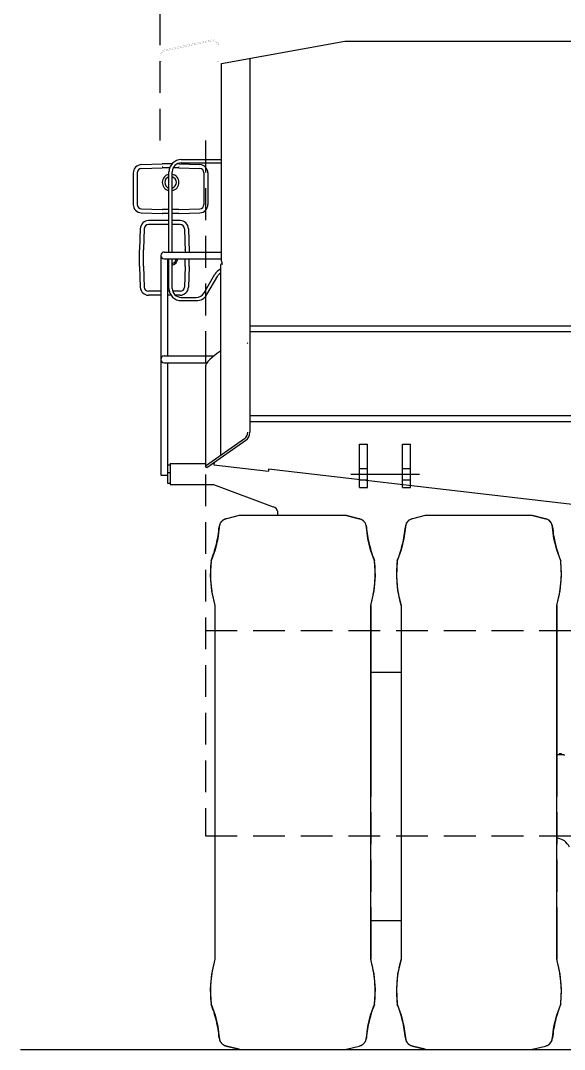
# Model space of a CAD drawing. Extents: x -633 to 241, y -1 to 752.
# Drawn here: x -633.3 to -530.7, y 394.9 to 589.2 of the extents above; entities that cross this region are included whole.
import ezdxf

# ---------------------------------------------------------------- set-up
doc = ezdxf.new("R2010")
doc.units = 0
doc.header["$LTSCALE"] = 48
for name, pattern in [('CENTERLINE', [1.25, 1, -0.0625, 0.125, -0.0625]), ('HIDDEN', [0.1875, 0.125, -0.0625]), ('HIDDEN2', [0.1875, 0.125, -0.0625]), ('PHANTOM', [1.1875, 0.75, -0.0625, 0.125, -0.0625, 0.125, -0.0625])]:
    doc.linetypes.add(name, pattern=pattern)
for name, color, linetype in [('0A537428______2_____', 1, 'CONTINUOUS'), ('0A537428____________', 1, 'CONTINUOUS'), ('HIDDEN2', 7, 'HIDDEN2')]:
    doc.layers.add(name, color=color, linetype=linetype)

# ---------------------------------------------------------------- blocks, each defined once
blk = doc.blocks.new('*U302', base_point=(6.3822, 29.1571))
at = {"layer": '0A537428______2_____', "color": 7, "linetype": 'CONTINUOUS'}
blk.add_arc((6.3822, 29.1571), 0.063, 2.05927, 89.99911, dxfattribs=at)
blk = doc.blocks.new('*U299', base_point=(5.9444, 29.1571))
at = {"layer": '0A537428______2_____', "color": 7, "linetype": 'CONTINUOUS'}
blk.add_arc((5.9444, 29.1571), 0.063, 269.99918, 357.93901, dxfattribs=at)
blk = doc.blocks.new('*U290', base_point=(5.9973, 28.972))
at = {"layer": '0A537428______2_____', "color": 7, "linetype": 'CONTINUOUS'}
blk.add_arc((5.9973, 28.972), 0.0331, 180.0018, 267.94163, dxfattribs=at)
blk = doc.blocks.new('*U285', base_point=(5.9973, 28.5342))
at = {"layer": '0A537428______2_____', "color": 7, "linetype": 'CONTINUOUS'}
blk.add_arc((5.9973, 28.5342), 0.0331, 272.06187, 0.0017, dxfattribs=at)
blk = doc.blocks.new('*U284', base_point=(5.9973, 28.5342))
at = {"layer": '0A537428______2_____', "color": 7, "linetype": 'CONTINUOUS'}
blk.add_arc((5.9973, 28.5342), 0.063, 272.05927, 359.99911, dxfattribs=at)
blk = doc.blocks.new('*U281', base_point=(5.9973, 28.972))
at = {"layer": '0A537428______2_____', "color": 7, "linetype": 'CONTINUOUS'}
blk.add_arc((5.9973, 28.972), 0.063, 179.9992, 267.93903, dxfattribs=at)
blk = doc.blocks.new('*U292', base_point=(5.9917, 28.6912))
at = {"layer": '0A537428______2_____', "color": 7, "linetype": 'CONTINUOUS'}
blk.add_arc((5.9917, 28.6912), 0.0331, 270.00172, 272.06182, dxfattribs=at)
blk = doc.blocks.new('*U291', base_point=(5.9917, 28.815))
at = {"layer": '0A537428______2_____', "color": 7, "linetype": 'CONTINUOUS'}
blk.add_arc((5.9917, 28.815), 0.0331, 267.94163, 270.00178, dxfattribs=at)
blk = doc.blocks.new('*U283', base_point=(5.9917, 28.6912))
at = {"layer": '0A537428______2_____', "color": 7, "linetype": 'CONTINUOUS'}
blk.add_arc((5.9917, 28.6912), 0.063, 269.99913, 272.05922, dxfattribs=at)
blk = doc.blocks.new('*U282', base_point=(5.9917, 28.815))
at = {"layer": '0A537428______2_____', "color": 7, "linetype": 'CONTINUOUS'}
blk.add_arc((5.9917, 28.815), 0.063, 267.93903, 269.99913, dxfattribs=at)
blk = doc.blocks.new('*U274', base_point=(6.3572, 28.5231))
at = {"layer": '0A537428______2_____', "color": 7, "linetype": 'CONTINUOUS'}
blk.add_arc((6.3572, 28.5231), 0.0925, 0.00248, 59.88756, dxfattribs=at)
blk = doc.blocks.new('*U271', base_point=(6.2433, 28.5231))
at = {"layer": '0A537428______2_____', "color": 7, "linetype": 'CONTINUOUS'}
blk.add_arc((6.2433, 28.5231), 0.0925, 270.58758, 0, dxfattribs=at)
blk = doc.blocks.new('*U270', base_point=(6.2433, 28.5231))
at = {"layer": '0A537428______2_____', "color": 7, "linetype": 'CONTINUOUS'}
blk.add_arc((6.2433, 28.5231), 0.0675, 270.00024, 0.00017, dxfattribs=at)
blk = doc.blocks.new('*U196', base_point=(6.5412, 28.0153))
at = {"layer": '0A537428______2_____', "color": 40, "linetype": 'CONTINUOUS'}
blk.add_arc((6.5412, 28.0153), 0.14, 82.26763, 171.24259, dxfattribs=at)
blk = doc.blocks.new('*U273', base_point=(6.3572, 28.5231))
at = {"layer": '0A537428______2_____', "color": 7, "linetype": 'CONTINUOUS'}
blk.add_arc((6.3572, 28.5231), 0.0675, 0.00265, 59.88772, dxfattribs=at)
blk = doc.blocks.new('*U293', base_point=(6.1633, 28.7531))
at = {"layer": '0A537428______2_____', "color": 7, "linetype": 'CONTINUOUS'}
blk.add_arc((6.1633, 28.7531), 0.0551, 334.62804, 347.00211, dxfattribs=at)
blk = doc.blocks.new('*U289', base_point=(6.2348, 28.972))
at = {"layer": '0A537428______2_____', "color": 7, "linetype": 'CONTINUOUS'}
blk.add_arc((6.2348, 28.972), 0.0331, 92.06185, 180.00169, dxfattribs=at)
blk = doc.blocks.new('*U288', base_point=(6.2405, 28.815))
at = {"layer": '0A537428______2_____', "color": 7, "linetype": 'CONTINUOUS'}
blk.add_arc((6.2405, 28.815), 0.0331, 90.0017, 92.06185, dxfattribs=at)
blk = doc.blocks.new('*U287', base_point=(6.2405, 28.6912))
at = {"layer": '0A537428______2_____', "color": 7, "linetype": 'CONTINUOUS'}
blk.add_arc((6.2405, 28.6912), 0.0331, 87.94167, 90.00176, dxfattribs=at)
blk = doc.blocks.new('*U286', base_point=(6.2348, 28.5342))
at = {"layer": '0A537428______2_____', "color": 7, "linetype": 'CONTINUOUS'}
blk.add_arc((6.2348, 28.5342), 0.0331, 0.00178, 87.94166, dxfattribs=at)
blk = doc.blocks.new('*U280', base_point=(6.2405, 28.6912))
at = {"layer": '0A537428______2_____', "color": 7, "linetype": 'CONTINUOUS'}
blk.add_arc((6.2405, 28.6912), 0.063, 87.93907, 89.99916, dxfattribs=at)
blk = doc.blocks.new('*U279', base_point=(6.2348, 28.972))
at = {"layer": '0A537428______2_____', "color": 7, "linetype": 'CONTINUOUS'}
blk.add_arc((6.2348, 28.972), 0.063, 92.05926, 179.99909, dxfattribs=at)
blk = doc.blocks.new('*U278', base_point=(6.2348, 28.5342))
at = {"layer": '0A537428______2_____', "color": 7, "linetype": 'CONTINUOUS'}
blk.add_arc((6.2348, 28.5342), 0.063, 359.99918, 87.93907, dxfattribs=at)
blk = doc.blocks.new('*U277', base_point=(6.1633, 28.7531))
at = {"layer": '0A537428______2_____', "color": 7, "linetype": 'CONTINUOUS'}
blk.add_arc((6.1633, 28.7531), 0.0441, 327.60999, 343.66749, dxfattribs=at)
blk = doc.blocks.new('*U276', base_point=(6.1633, 28.7531))
at = {"layer": '0A537428______2_____', "color": 7, "linetype": 'CONTINUOUS'}
blk.add_arc((6.1633, 28.7531), 0.0441, 16.33281, 83.25932, dxfattribs=at)
blk = doc.blocks.new('*U275', base_point=(6.1633, 28.7531))
at = {"layer": '0A537428______2_____', "color": 7, "linetype": 'CONTINUOUS'}
blk.add_arc((6.1633, 28.7531), 0.0551, 13.00455, 84.61515, dxfattribs=at)
blk = doc.blocks.new('*U316', base_point=(6.577, 28.5831))
at = {"layer": '0A537428______2_____', "color": 7, "linetype": 'CONTINUOUS'}
blk.add_arc((6.577, 28.5831), 0.0675, 214.1434, 239.88494, dxfattribs=at)
blk = doc.blocks.new('*U272', base_point=(6.577, 28.5831))
at = {"layer": '0A537428______2_____', "color": 7, "linetype": 'CONTINUOUS'}
blk.add_arc((6.577, 28.5831), 0.0925, 204.18985, 239.88508, dxfattribs=at)
blk = doc.blocks.new('*U195', base_point=(6.5439, 28.7006))
at = {"layer": '0A537428______2_____', "color": 40, "linetype": 'CONTINUOUS'}
blk.add_arc((6.5439, 28.7006), 0.0048, 90.0039, 177.70287, dxfattribs=at)
blk = doc.blocks.new('*U267', base_point=(6.8823, 26.8428))
at = {"layer": '0A537428______2_____', "color": 7, "linetype": 'CONTINUOUS'}
blk.add_arc((6.8823, 26.8428), 0.0866, 359.9998, 51.0747, dxfattribs=at)
blk = doc.blocks.new('*U308', base_point=(5.9444, 29.1571))
at = {"layer": '0A537428______2_____', "color": 7, "linetype": 'CONTINUOUS'}
blk.add_arc((5.9444, 29.1571), 0.0331, 270.00178, 357.94161, dxfattribs=at)
blk = doc.blocks.new('*U307', base_point=(5.9444, 29.3947))
at = {"layer": '0A537428______2_____', "color": 7, "linetype": 'CONTINUOUS'}
blk.add_arc((5.9444, 29.3947), 0.0331, 182.06189, 270.00172, dxfattribs=at)
blk = doc.blocks.new('*U296', base_point=(5.9444, 29.3947))
at = {"layer": '0A537428______2_____', "color": 7, "linetype": 'CONTINUOUS'}
blk.add_arc((5.9444, 29.3947), 0.063, 182.05929, 269.99913, dxfattribs=at)
blk = doc.blocks.new('*U304', base_point=(6.3822, 29.3947))
at = {"layer": '0A537428______2_____', "color": 7, "linetype": 'CONTINUOUS'}
blk.add_arc((6.3822, 29.3947), 0.0331, 90.00176, 177.94159, dxfattribs=at)
blk = doc.blocks.new('*U303', base_point=(6.3822, 29.1571))
at = {"layer": '0A537428______2_____', "color": 7, "linetype": 'CONTINUOUS'}
blk.add_arc((6.3822, 29.1571), 0.0331, 2.06187, 90.0017, dxfattribs=at)
blk = doc.blocks.new('*U295', base_point=(6.3822, 29.3947))
at = {"layer": '0A537428______2_____', "color": 7, "linetype": 'CONTINUOUS'}
blk.add_arc((6.3822, 29.3947), 0.063, 89.99916, 177.93899, dxfattribs=at)
blk = doc.blocks.new('*U315', base_point=(6.1633, 29.3232))
at = {"layer": '0A537428______2_____', "color": 7, "linetype": 'CONTINUOUS'}
blk.add_arc((6.1633, 29.3232), 0.063, 191.44474, 348.55351, dxfattribs=at)
blk = doc.blocks.new('*U314', base_point=(6.1633, 29.3232))
at = {"layer": '0A537428______2_____', "color": 7, "linetype": 'CONTINUOUS'}
blk.add_arc((6.1633, 29.3232), 0.0441, 196.46828, 343.53198, dxfattribs=at)
blk = doc.blocks.new('*U313', base_point=(6.1633, 29.3232))
at = {"layer": '0A537428______2_____', "color": 7, "linetype": 'CONTINUOUS'}
blk.add_arc((6.1633, 29.3232), 0.063, 11.44472, 168.55355, dxfattribs=at)
blk = doc.blocks.new('*U312', base_point=(6.225174, 29.400319))
at = {"layer": '0A537428______2_____', "color": 7, "linetype": 'CONTINUOUS'}
blk.add_arc((6.225174, 29.400319), 0.040948, 177.93957, 179.99961, dxfattribs=at)
blk = doc.blocks.new('*U311', base_point=(6.1014, 29.4003))
at = {"layer": '0A537428______2_____', "color": 7, "linetype": 'CONTINUOUS'}
blk.add_arc((6.1014, 29.4003), 0.0409, 179.99961, 182.05976, dxfattribs=at)
blk = doc.blocks.new('*U310', base_point=(6.225174, 29.151491))
at = {"layer": '0A537428______2_____', "color": 7, "linetype": 'CONTINUOUS'}
blk.add_arc((6.225174, 29.151491), 0.033073, 0.0017221, 2.0618165, dxfattribs=at)
blk = doc.blocks.new('*U309', base_point=(6.1014, 29.1515))
at = {"layer": '0A537428______2_____', "color": 7, "linetype": 'CONTINUOUS'}
blk.add_arc((6.1014, 29.1515), 0.0331, 357.94163, 0.00178, dxfattribs=at)
blk = doc.blocks.new('*U306', base_point=(6.1014, 29.4003))
at = {"layer": '0A537428______2_____', "color": 7, "linetype": 'CONTINUOUS'}
blk.add_arc((6.1014, 29.4003), 0.0331, 180.00174, 182.06189, dxfattribs=at)
blk = doc.blocks.new('*U305', base_point=(6.225174, 29.400319))
at = {"layer": '0A537428______2_____', "color": 7, "linetype": 'CONTINUOUS'}
blk.add_arc((6.225174, 29.400319), 0.033073, 177.9417, 180.00174, dxfattribs=at)
blk = doc.blocks.new('*U301', base_point=(6.225174, 29.151491))
at = {"layer": '0A537428______2_____', "color": 7, "linetype": 'CONTINUOUS'}
blk.add_arc((6.225174, 29.151491), 0.062996, 359.99912, 2.05922, dxfattribs=at)
blk = doc.blocks.new('*U300', base_point=(6.1014, 29.1515))
at = {"layer": '0A537428______2_____', "color": 7, "linetype": 'CONTINUOUS'}
blk.add_arc((6.1014, 29.1515), 0.063, 357.93901, 359.99911, dxfattribs=at)
blk = doc.blocks.new('*U298', base_point=(6.225174, 29.400319))
at = {"layer": '0A537428______2_____', "color": 7, "linetype": 'CONTINUOUS'}
blk.add_arc((6.225174, 29.400319), 0.062996, 177.9391, 179.99914, dxfattribs=at)
blk = doc.blocks.new('*U297', base_point=(6.1014, 29.4003))
at = {"layer": '0A537428______2_____', "color": 7, "linetype": 'CONTINUOUS'}
blk.add_arc((6.1014, 29.4003), 0.063, 179.99914, 182.05929, dxfattribs=at)
blk = doc.blocks.new('*U294', base_point=(6.1633, 29.3232))
at = {"layer": '0A537428______2_____', "color": 7, "linetype": 'CONTINUOUS'}
blk.add_arc((6.1633, 29.3232), 0.0441, 16.46826, 163.53202, dxfattribs=at)
blk = doc.blocks.new('*U269', base_point=(6.2433, 29.4032))
at = {"layer": '0A537428______2_____', "color": 7, "linetype": 'CONTINUOUS'}
blk.add_arc((6.2433, 29.4032), 0.0675, 180.00026, 269.31247, dxfattribs=at)
blk = doc.blocks.new('*U268', base_point=(6.2433, 29.4032))
at = {"layer": '0A537428______2_____', "color": 7, "linetype": 'CONTINUOUS'}
blk.add_arc((6.2433, 29.4032), 0.0925, 180.00009, 270.00007, dxfattribs=at)

msp = doc.modelspace()

# ---------------------------------------------------------------- linework, layer by layer
at = {"layer": '0A537428______2_____', "color": 40, "linetype": 'CONTINUOUS'}
for points in [[(-595.42, 581.07), (-572.17, 585.25)], [(-572.17, 585.25), (-421.99, 585.25)], [(-595.41, 543.72), (-595.41, 581.07)], [(-590.08, 582.03), (-590.08, 511.43)], [(-595.64, 543.04), (-595.64, 507.05)], [(-595.33, 543.15), (-595.52, 543.15)], [(-590.08, 531.55), (-404.08, 531.55)], [(-590.08, 530.47), (-404.08, 530.47)], [(-598.45, 523.96), (-598.45, 505.05)], [(-590.08, 514.59), (-404.08, 514.59)], [(-590.08, 513.48), (-404.08, 513.48)], [(-591.09, 510.22), (-598.45, 505.05)], [(-590.86, 509.89), (-598.22, 504.72)], [(-569.39, 501.04), (-569.39, 509.2)], [(-569.39, 509.2), (-567.89, 509.2)], [(-567.89, 501.04), (-567.89, 509.2)], [(-561.27, 501.04), (-561.27, 509.2)], [(-561.27, 509.2), (-559.77, 509.2)], [(-559.77, 501.04), (-559.77, 509.2)], [(-598.22, 504.72), (-598.45, 505.05)], [(-596.84, 505.68), (-596.88, 505.29)], [(-596.88, 505.29), (-586.57, 504.09)], [(-586.53, 504.48), (-586.57, 504.09)], [(-497.86, 494.13), (-586.53, 504.48)], [(-569.39, 501.04), (-567.89, 501.04)], [(-561.27, 501.04), (-559.77, 501.04)]]:
    msp.add_lwpolyline(points, dxfattribs=at)
at = {"layer": '0A537428______2_____', "color": 7, "linetype": 'CONTINUOUS'}
for points in [[(-610.56, 561.96), (-606.63, 562.1)], [(-610.53, 561.21), (-606.61, 561.36)], [(-604.79, 562.1), (-606.58, 562.1)], [(-605.22, 561.36), (-606.58, 561.36)], [(-603.48, 561.36), (-604.54, 561.36)], [(-603.48, 562.1), (-603.8, 562.1)], [(-603.45, 561.36), (-599.53, 561.21)], [(-603.43, 562.1), (-599.5, 561.96)], [(-603.03, 562.91), (-595.41, 562.91)], [(-603.03, 562.29), (-595.41, 562.29)], [(-612.08, 560.39), (-612.08, 554.45)], [(-611.33, 560.39), (-611.33, 554.45)], [(-605.34, 545.52), (-605.34, 560.6)], [(-604.72, 545.52), (-604.72, 560.62)], [(-598.73, 560.39), (-598.73, 554.45)], [(-597.98, 560.39), (-597.98, 554.45)], [(-610.53, 553.62), (-606.61, 553.48)], [(-603.45, 553.48), (-599.53, 553.62)], [(-610.56, 552.88), (-606.63, 552.73)], [(-605.34, 553.48), (-606.58, 553.48)], [(-605.34, 552.73), (-606.58, 552.73)], [(-603.48, 553.48), (-604.72, 553.48)], [(-603.48, 552.73), (-604.72, 552.73)], [(-603.43, 552.73), (-599.5, 552.88)], [(-610.75, 549.88), (-610.9, 545.95)], [(-610.01, 549.85), (-610.15, 545.92)], [(-605.34, 551.4), (-609.18, 551.4)], [(-605.34, 550.65), (-609.18, 550.65)], [(-603.24, 551.4), (-604.72, 551.4)], [(-603.24, 550.65), (-604.72, 550.65)], [(-602.42, 549.85), (-602.26, 545.52)], [(-601.67, 549.88), (-601.51, 545.52)], [(-610.9, 542.8), (-610.9, 545.9)], [(-610.15, 542.8), (-610.15, 545.9)], [(-606.89, 544.82), (-606.89, 503.32)], [(-606.24, 545.47), (-595.41, 545.47)], [(-606.24, 544.17), (-595.41, 544.17)], [(-605.59, 544.17), (-605.59, 525.85)], [(-605.34, 538.6), (-605.34, 544.22)], [(-604.72, 538.6), (-604.72, 544.22)], [(-602.28, 542.8), (-602.28, 544.22)], [(-601.53, 542.77), (-601.53, 544.22)], [(-610.9, 542.75), (-610.75, 538.82)], [(-610.15, 542.77), (-610.01, 538.85)], [(-602.27, 542.77), (-602.42, 538.85)], [(-601.53, 542.75), (-601.67, 538.82)], [(-598.72, 537.75), (-596.69, 541.26)], [(-598.18, 537.44), (-596.15, 540.95)], [(-606.92, 538.05), (-609.18, 538.05)], [(-605.28, 538.05), (-605.62, 538.05)], [(-603.24, 538.05), (-604.63, 538.05)], [(-606.92, 537.3), (-609.18, 537.3)], [(-604.95, 537.3), (-605.62, 537.3)], [(-603.24, 537.3), (-604.11, 537.3)], [(-603.03, 536.91), (-600.18, 536.91)], [(-603.03, 536.29), (-600.18, 536.29)], [(-606.24, 525.85), (-596.86, 525.85)], [(-606.24, 524.55), (-598.16, 524.55)], [(-605.59, 524.55), (-605.59, 501.82)], [(-605.59, 505.32), (-605.09, 505.32)], [(-605.09, 505.57), (-605.09, 501.57)], [(-605.09, 505.57), (-598.45, 505.57)], [(-606.89, 503.32), (-605.59, 503.32)], [(-605.59, 503.82), (-605.09, 503.82)], [(-605.59, 501.82), (-605.09, 501.82)], [(-605.09, 501.57), (-596.96, 501.57)], [(-596.96, 501.57), (-585.7, 497.37)], [(-584.89, 496.59), (-584.89, 495.74)]]:
    msp.add_lwpolyline(points, dxfattribs=at)
for points in [[(-606.24, 545.47, 1), (-606.24, 544.17)], [(-606.24, 525.85, 1), (-606.24, 524.55)]]:
    msp.add_lwpolyline(points, format="xyb", dxfattribs=at)
at = {"layer": '0A537428______2_____', "color": 40, "linetype": 'CONTINUOUS'}
for points in [[(-595.41, 543.74, 0.065117), (-595.33, 543.13)], [(-591.09, 510.22, 0.244291), (-590.45, 511.44)], [(-590.88, 509.88, 0.244291), (-590.08, 511.43)]]:
    msp.add_lwpolyline(points, format="xyb", dxfattribs=at)
at = {"layer": '0A537428______2_____', "color": 40, "linetype": 'HIDDEN'}
for points in [[(-590.45, 528.2), (-590.59, 528.33)], [(-569.39, 504.62), (-567.89, 504.62)], [(-561.27, 504.62), (-559.77, 504.62)], [(-569.39, 502.47), (-567.89, 502.47)], [(-561.27, 502.47), (-559.77, 502.47)]]:
    msp.add_lwpolyline(points, dxfattribs=at)
at = {"layer": '0A537428______2_____', "color": 40, "linetype": 'CENTERLINE'}
msp.add_lwpolyline([(-571.01, 503.54), (-558.09, 503.54)], dxfattribs=at)
at = {"layer": '0A537428______2_____', "color": 7, "linetype": 'PHANTOM'}
for points in [[(-592.1, 495.7), (-594.51, 495.12)], [(-571.85, 495.7), (-569.44, 495.12)], [(-556.98, 495.7), (-559.39, 495.12)], [(-536.73, 495.7), (-534.32, 495.12)], [(-596.67, 478.71), (-596.67, 411.97)], [(-567.28, 478.71), (-567.28, 411.97)], [(-561.55, 478.71), (-561.55, 411.97)], [(-532.16, 478.71), (-532.16, 411.97)], [(-592.1, 394.98), (-594.51, 395.56)], [(-571.85, 394.98), (-569.44, 395.56)], [(-556.98, 394.98), (-559.39, 395.56)], [(-536.73, 394.98), (-534.32, 395.56)]]:
    msp.add_lwpolyline(points, dxfattribs=at)
at = {"layer": '0A537428______2_____', "color": 2, "linetype": 'CONTINUOUS'}
for points in [[(-592.1, 495.7), (-594.51, 495.12)], [(-591.75, 495.74), (-592.1, 495.7)], [(-572.02, 495.74), (-591.75, 495.74)], [(-572.2, 495.74), (-591.75, 495.74)], [(-572.02, 495.74), (-572.2, 495.74)], [(-571.85, 495.7), (-572.02, 495.74)], [(-569.44, 495.12), (-571.85, 495.7)], [(-556.98, 495.7), (-559.39, 495.12)], [(-556.63, 495.74), (-556.98, 495.7)], [(-536.9, 495.74), (-556.63, 495.74)], [(-537.08, 495.74), (-556.63, 495.74)], [(-536.9, 495.74), (-537.08, 495.74)], [(-536.73, 495.7), (-536.9, 495.74)], [(-534.32, 495.12), (-536.73, 495.7)], [(-595.86, 493.54), (-596.13, 491.38)], [(-595.69, 494.26), (-595.86, 493.54)], [(-595.2, 494.83), (-595.69, 494.26)], [(-594.51, 495.12), (-595.2, 494.83)], [(-568.75, 494.83), (-569.44, 495.12)], [(-568.26, 494.26), (-568.75, 494.83)], [(-568.08, 493.54), (-568.26, 494.26)], [(-567.82, 491.38), (-568.08, 493.54)], [(-560.74, 493.54), (-561.01, 491.38)], [(-560.57, 494.26), (-560.74, 493.54)], [(-560.08, 494.83), (-560.57, 494.26)], [(-559.39, 495.12), (-560.08, 494.83)], [(-533.63, 494.83), (-534.32, 495.12)], [(-533.14, 494.26), (-533.63, 494.83)], [(-532.96, 493.54), (-533.14, 494.26)], [(-532.7, 491.38), (-532.96, 493.54)], [(-596.13, 491.38), (-596.65, 489.24)], [(-567.3, 489.24), (-567.82, 491.38)], [(-561.01, 491.38), (-561.53, 489.24)], [(-532.18, 489.24), (-532.7, 491.38)], [(-596.65, 489.24), (-597.4, 487.17)], [(-566.54, 487.17), (-567.3, 489.24)], [(-561.53, 489.24), (-562.28, 487.17)], [(-531.42, 487.17), (-532.18, 489.24)], [(-597.4, 487.17), (-597.56, 484.35)], [(-566.39, 484.35), (-566.54, 487.17)], [(-562.28, 487.17), (-562.44, 484.35)], [(-531.27, 484.35), (-531.42, 487.17)], [(-597.56, 484.35), (-597.31, 481.52)], [(-566.63, 481.52), (-566.39, 484.35)], [(-562.44, 484.35), (-562.19, 481.52)], [(-531.51, 481.52), (-531.27, 484.35)], [(-597.31, 481.52), (-596.67, 478.71)], [(-567.28, 478.71), (-566.63, 481.52)], [(-562.19, 481.52), (-561.55, 478.71)], [(-532.16, 478.71), (-531.51, 481.52)], [(-596.67, 478.71), (-596.67, 411.97)], [(-567.28, 411.97), (-567.28, 478.71)], [(-561.55, 478.71), (-561.55, 411.97)], [(-532.16, 411.97), (-532.16, 478.71)], [(-561.55, 466.07), (-567.28, 466.07)], [(-561.55, 419.2), (-567.28, 419.2)], [(-596.67, 411.97), (-597.31, 409.15)], [(-566.63, 409.15), (-567.28, 411.97)], [(-561.55, 411.97), (-562.19, 409.15)], [(-531.51, 409.15), (-532.16, 411.97)], [(-597.31, 409.15), (-597.56, 406.33)], [(-566.39, 406.33), (-566.63, 409.15)], [(-562.19, 409.15), (-562.44, 406.33)], [(-531.27, 406.33), (-531.51, 409.15)], [(-597.56, 406.33), (-597.4, 403.5)], [(-566.54, 403.5), (-566.39, 406.33)], [(-562.44, 406.33), (-562.28, 403.5)], [(-531.42, 403.5), (-531.27, 406.33)], [(-597.4, 403.5), (-596.65, 401.43)], [(-567.3, 401.43), (-566.54, 403.5)], [(-562.28, 403.5), (-561.53, 401.43)], [(-532.18, 401.43), (-531.42, 403.5)], [(-596.65, 401.43), (-596.13, 399.29)], [(-567.82, 399.29), (-567.3, 401.43)], [(-561.53, 401.43), (-561.01, 399.29)], [(-532.7, 399.29), (-532.18, 401.43)], [(-596.13, 399.29), (-595.86, 397.13)], [(-568.08, 397.13), (-567.82, 399.29)], [(-561.01, 399.29), (-560.74, 397.13)], [(-532.96, 397.13), (-532.7, 399.29)], [(-595.86, 397.13), (-595.69, 396.41)], [(-595.69, 396.41), (-595.2, 395.84)], [(-568.75, 395.84), (-568.26, 396.41)], [(-568.26, 396.41), (-568.08, 397.13)], [(-560.74, 397.13), (-560.57, 396.41)], [(-560.57, 396.41), (-560.08, 395.84)], [(-533.63, 395.84), (-533.14, 396.41)], [(-533.14, 396.41), (-532.96, 397.13)], [(-633.33, 394.94), (-356.44, 394.94)], [(-595.2, 395.84), (-594.51, 395.56)], [(-594.51, 395.56), (-592.1, 394.98)], [(-592.1, 394.98), (-591.75, 394.94)], [(-591.75, 394.94), (-572.2, 394.94)], [(-572.2, 394.94), (-572.02, 394.94)], [(-572.02, 394.94), (-571.85, 394.98)], [(-571.85, 394.98), (-569.44, 395.56)], [(-569.44, 395.56), (-568.75, 395.84)], [(-560.08, 395.84), (-559.39, 395.56)], [(-559.39, 395.56), (-556.98, 394.98)], [(-556.98, 394.98), (-556.63, 394.94)], [(-556.63, 394.94), (-537.08, 394.94)], [(-537.08, 394.94), (-536.9, 394.94)], [(-536.9, 394.94), (-536.73, 394.98)], [(-536.73, 394.98), (-534.32, 395.56)], [(-534.32, 395.56), (-533.63, 395.84)]]:
    msp.add_lwpolyline(points, dxfattribs=at)
for points in [[(-591.75, 495.74, 0.058973), (-592.1, 495.7)], [(-571.85, 495.7, 0.058973), (-572.2, 495.74)], [(-556.63, 495.74, 0.058973), (-556.98, 495.7)], [(-536.73, 495.7, 0.058973), (-537.08, 495.74)], [(-592.1, 394.98, 0.058973), (-591.75, 394.94)], [(-572.2, 394.94, 0.058973), (-571.85, 394.98)], [(-556.98, 394.98, 0.058973), (-556.63, 394.94)], [(-537.08, 394.94, 0.058973), (-536.73, 394.98)]]:
    msp.add_lwpolyline(points, format="xyb", dxfattribs=at)
at = {"layer": '0A537428______2_____', "color": 7, "linetype": 'PHANTOM'}
for points in [[(-597.4, 487.17, 0.073654), (-595.86, 493.57)], [(-594.51, 495.12, 0.323624), (-595.86, 493.54)], [(-568.08, 493.54, 0.323624), (-569.44, 495.12)], [(-568.09, 493.57, 0.073654), (-566.54, 487.17)], [(-562.28, 487.17, 0.073654), (-560.74, 493.57)], [(-559.39, 495.12, 0.323624), (-560.74, 493.54)], [(-532.96, 493.54, 0.323624), (-534.32, 495.12)], [(-532.97, 493.57, 0.073654), (-531.42, 487.17)], [(-597.4, 487.17, 0.094915), (-596.68, 478.76)], [(-567.27, 478.76, 0.094915), (-566.54, 487.17)], [(-562.28, 487.17, 0.094915), (-561.56, 478.76)], [(-532.15, 478.76, 0.094915), (-531.42, 487.17)], [(-596.68, 411.91, 0.094915), (-597.4, 403.5)], [(-566.54, 403.5, 0.094915), (-567.27, 411.91)], [(-561.56, 411.91, 0.094915), (-562.28, 403.5)], [(-531.42, 403.5, 0.094915), (-532.15, 411.91)], [(-595.86, 397.11, 0.073654), (-597.4, 403.5)], [(-566.54, 403.5, 0.073654), (-568.09, 397.11)], [(-560.74, 397.11, 0.073654), (-562.28, 403.5)], [(-531.42, 403.5, 0.073654), (-532.97, 397.11)], [(-595.86, 397.13, 0.323624), (-594.51, 395.56)], [(-569.44, 395.56, 0.323624), (-568.08, 397.13)], [(-560.74, 397.13, 0.323624), (-559.39, 395.56)], [(-534.32, 395.56, 0.323624), (-532.96, 397.13)]]:
    msp.add_lwpolyline(points, format="xyb", dxfattribs=at)
at = {"layer": '0A537428______2_____', "color": 230, "linetype": 'CONTINUOUS'}
for points in [[(-531.25, 450.72), (-531.72, 450.72)], [(-531.72, 450.72), (-531.72, 450.57)], [(-531.25, 450.72), (-531.25, 450.57)], [(-530.76, 450.57), (-532.16, 450.57)], [(-530.76, 450.57), (-530.76, 450.45)]]:
    msp.add_lwpolyline(points, dxfattribs=at)
msp.add_lwpolyline([(-529.76, 433.13, 0.261119), (-532.16, 434.81)], format="xyb", dxfattribs=at)
at = {"layer": '0A537428____________', "color": 6, "linetype": 'CONTINUOUS', "const_width": 0.02}
for points in [[(-606.19, 583.63), (-597.19, 585.55)], [(-606.14, 583.38), (-597.14, 585.31)], [(-596.23, 584.58), (-596.23, 566.5)], [(-595.98, 584.58), (-595.98, 566.5)], [(-606.98, 582.65), (-606.98, 566.5)], [(-606.73, 581.5), (-606.98, 581.5)], [(-606.73, 582.65), (-606.73, 566.5)], [(-595.98, 581.5), (-596.23, 581.5)], [(-595.98, 566.5), (-606.98, 566.5)]]:
    msp.add_lwpolyline(points, dxfattribs=at)
for points in [[(-595.98, 584.58, 0.477483), (-597.19, 585.55)], [(-596.23, 584.58, 0.477483), (-597.14, 585.31)], [(-606.19, 583.63, 0.353653), (-606.98, 582.65)], [(-606.14, 583.38, 0.353653), (-606.73, 582.65)]]:
    msp.add_lwpolyline(points, format="xyb", dxfattribs=at)
at = {"layer": 'HIDDEN2'}
msp.add_line((-606.98, 566.5), (-606.98, 752.2), dxfattribs=at)
at = {"layer": 'HIDDEN2', "flags": 128}
for points in [[(-598.47, 566.5), (-598.47, 435.25)], [(-598.47, 474.02), (-395.68, 474.02)], [(-598.47, 435.25), (-395.68, 435.25)]]:
    msp.add_lwpolyline(points, dxfattribs=at)

# ---------------------------------------------------------------- block references
at = {"layer": '0A537428______2_____', "color": 7, "xscale": 25, "zscale": 25}
for name, p, yscale, rotation in [('*U296', (-610.5, 560.39), 24.9983205, 270.000801), ('*U297', (-606.58, 560.53), 24.9983205, 270.000801), ('*U311', (-606.58, 560.53), 24.998301, 270.000332), ('*U306', (-606.58, 560.53), 24.99829075, 269.998204), ('*U268', (-603.03, 560.6), 24.9982925, 269.999906), ('*U269', (-603.03, 560.6), 24.99830025, 269.9997369999999), ('*U298', (-603.48, 560.53), 24.9983205, 270.000801), ('*U312', (-603.48, 560.53), 24.998301, 270.000332), ('*U305', (-603.48, 560.53), 24.99829075, 269.998204), ('*U295', (-599.56, 560.39), 24.9983205, 270.000801), ('*U307', (-610.5, 560.39), 24.99829075, 269.998204), ('*U315', (-605.03, 558.6), 24.9983205, 270.000801), ('*U314', (-605.03, 558.6), 24.9982915, 269.999797), ('*U313', (-605.03, 558.6), 24.9983205, 270.000801), ('*U294', (-605.03, 558.6), 24.9982915, 269.999797), ('*U304', (-599.56, 560.39), 24.99829075, 269.998204), ('*U299', (-610.5, 554.45), 24.9983205, 270.000801), ('*U308', (-610.5, 554.45), 24.99829075, 269.998204), ('*U303', (-599.56, 554.45), 24.99829075, 269.998204), ('*U302', (-599.56, 554.45), 24.9983205, 270.000801), ('*U300', (-606.58, 554.31), 24.9983205, 270.000801), ('*U309', (-606.58, 554.31), 24.99829075, 269.998204), ('*U310', (-603.48, 554.31), 24.99829075, 269.998204), ('*U301', (-603.48, 554.31), 24.9983205, 270.000801), ('*U281', (-609.18, 549.82), 24.9983205, 270.000801), ('*U290', (-609.18, 549.82), 24.99829075, 269.998204), ('*U279', (-603.24, 549.82), 24.9983205, 270.000801), ('*U289', (-603.24, 549.82), 24.99829075, 269.998204), ('*U282', (-609.32, 545.89), 24.9983205, 270.000801), ('*U291', (-609.32, 545.89), 24.99829075, 269.998204), ('*U288', (-603.1, 545.9), 24.99829075, 269.998204), ('*U276', (-605.03, 544.35), 24.9982915, 269.999797), ('*U275', (-605.03, 544.35), 24.99830525, 269.996618), ('*U283', (-609.32, 542.8), 24.9983205, 270.000801), ('*U292', (-609.32, 542.8), 24.99829075, 269.998204), ('*U277', (-605.03, 544.35), 24.9982915, 269.999797), ('*U293', (-605.03, 544.35), 24.99830525, 269.996618), ('*U287', (-603.1, 542.8), 24.99829075, 269.998204), ('*U280', (-603.1, 542.8), 24.9983205, 270.000801), ('*U272', (-594.69, 540.1), 24.9982925, 269.999906), ('*U316', (-594.69, 540.1), 24.998279, 270.000041), ('*U284', (-609.18, 538.88), 24.9983205, 270.000801), ('*U285', (-609.18, 538.88), 24.99829075, 269.998204), ('*U271', (-603.03, 538.6), 24.9982925, 269.999906), ('*U270', (-603.03, 538.6), 24.99830025, 269.9997369999999), ('*U286', (-603.24, 538.88), 24.99829075, 269.998204), ('*U278', (-603.24, 538.88), 24.9983205, 270.000801), ('*U273', (-600.18, 538.6), 24.99830025, 269.9997369999999), ('*U274', (-600.18, 538.6), 24.9982925, 269.999906)]:
    msp.add_blockref(name, p, dxfattribs=dict(at, yscale=yscale, rotation=rotation))
at = {"layer": '0A537428______2_____', "color": 40, "xscale": 25, "yscale": 24.90573625, "zscale": 25}
msp.add_blockref('*U195', (-595.52, 543.04), dxfattribs=at)
at = {"layer": '0A537428______2_____', "color": 40, "xscale": 25, "yscale": 5.2954725, "zscale": 25, "rotation": 36.027212}
msp.add_blockref('*U196', (-595.59, 525.9), dxfattribs=at)
at = {"layer": '0A537428______2_____', "color": 7, "xscale": 25, "yscale": 11.54528275, "zscale": 25}
msp.add_blockref('*U267', (-587.06, 496.59), dxfattribs=at)

doc.saveas('drawing.dxf')
